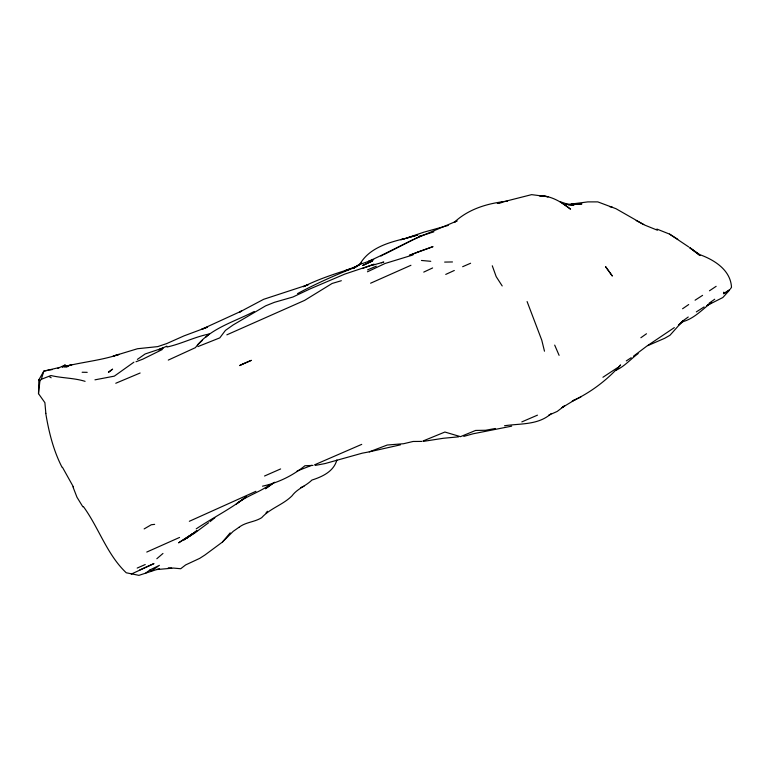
<?xml version="1.0" encoding="UTF-8"?>
<svg xmlns="http://www.w3.org/2000/svg" width="770" height="770" viewBox="0 0 770 770"><rect width="100%" height="100%" fill="white"/><g stroke="black" fill="none" stroke-linecap="round" stroke-linejoin="round"><path stroke-width="1.16" d="M45.854 413.432L44.891 402.662L38.5 393.643L38.856 379.841L43.832 371.101L59.502 367.483M49.068 370.101L43.832 371.101L41.301 379.321L39.934 380.755L38.5 393.643M336.894 459.95C333.728 471.49 322.389 476.717 311.927 480.057C305.834 486.062 297.162 488.758 292.071 495.784C283.071 504.822 270.068 508.325 261.665 517.7C254.658 522.166 245.765 522.012 239.066 527.267M359.417 265.111C368.368 248.219 388.272 242.483 405.597 238.402L400.804 239.72L417.561 235.033M730.345 288.962L731.5 287.316C730.643 270.116 714.444 259.933 699.843 254.658L689.814 247.815L700.007 255.525L690.122 247.796M254.244 311.484C233.984 322.004 209.488 328.54 195.436 347.636L168.284 360.091M230.211 532.84L222.443 542.051L204.868 555.054L199.709 558.365L185.618 564.93L180.719 568.732L173.433 568.077L156.628 569.569L138.927 575.354L126.242 572.774C106.924 554.496 98.955 528.028 83.507 506.737M266.025 512.897L267.459 511.27M688.245 317.009L682.788 320.926L669.977 335.258L664.674 338.3L647.801 345.624M222.443 542.051L233.185 531.358L238.979 527.306M682.788 320.926L678.409 325.113L683.327 321.36M197.466 344.97L202.491 340.273M205.85 337.144L209.199 334.016C194.608 336.865 181.451 343.921 166.955 347.029M156.83 558.741L162.961 553.457M193.53 533.11L178.611 542.821L193.722 533.187M133.903 362.189L114.335 376.145L94.96 379.831M108.628 372.353L112.603 369.138L108.426 372.093M209.989 521.694L214.83 517.787M208.641 522.715L194.733 533.061L186.735 538.066L192.202 534.188M193.443 533.321L183.992 539.914L192.173 534.062M195.08 532.07L196.716 530.809L194.897 532.109M313.005 465.407L304.93 465.744C292.561 475.754 278.095 482.819 262.503 486.178M65.825 366.356L65.065 365.009L62.235 367.117C81.071 362.141 100.591 360.639 119.177 354.383L113.171 356.106L137.503 348.733L157.725 346.615L166.763 343.564L184.001 335.884L207.573 327.086L201.798 329.242L241.655 310.993L239.72 312.043M66.798 366.915L68.597 365.577L71.889 364.73L65.036 366.876M246.217 496.727C230.596 509.047 212.703 517.806 196.225 528.855M246.053 496.843L236.294 504.032C246.188 496.111 258.653 492.598 268.98 485.321M145.703 573.072L150.054 569.887L159.4 565.344L150.718 571.484L150.054 569.887M633.469 356.212L646.935 346.028L674.327 327.616M638.176 353.546C630.582 359.157 624.547 366.462 615.731 370.399L620.591 364.932C607.241 379.976 590.619 392.623 572.254 401.064L580.888 396.964M729.739 289.53L723.511 293.793L723.704 292.186L724.628 293.206L729.556 290.165L722.828 297.528L706.716 305.68M274.505 482.251L265.409 488.748L273.138 483.252M709.17 303.188L714.724 299.232M194.03 532.888L196.764 530.944M640.871 337.741L646.492 333.757M137.387 359.388L145.155 353.969L163.259 347.905L158.649 349.811L166.869 346.144M682.586 308.751L688.698 304.545M66.644 366.915L68.597 365.577L64.699 366.924M617.107 367.945L602.929 377.262M709.488 290.781L716.148 286.315M551.33 413.48C538.365 425.242 520.549 423.365 504.523 425.752M626.308 360.909L631.217 357.704M695.079 300.204L702.596 295.353M696.34 311.889L704.088 306.932M575.354 399.582L562.052 407.609L564.766 405.703L557.172 411.45L548.548 415.28M361.621 262.926L353.642 267.97L356.943 266.536M707.591 304.93L711.596 302.437C702.125 309.559 693.683 319.155 681.768 321.956M144.154 528.913L151.305 524.745L154.645 524.36M239.768 311.975L263.667 299.299L307.942 284.794M41.301 379.321L50.916 375.529C62.206 378.214 73.93 377.878 85.095 381.333M353.093 268.201L359.811 264.466L373.537 259.596M413.625 239.403L384.086 254.466M297.509 293.62C315.941 283.735 335.065 275.102 354.547 267.594L352.939 268.355M380.909 256.054L383.008 254.986M162.355 349.493L142.758 359.186L136.02 361.756M131.304 574.074L153.971 563.582L139.774 569.954M423.741 272.108L432.625 267.95M414.693 238.912L457.091 220.903L454.165 222.424C468.699 208.785 488.084 203.155 507.507 201.182M57.606 368.426L65.065 365.009M445.734 274.409L454.3 270.482M367.463 271.781L384.99 263.513L412.941 254.957M189.343 521.29L255.91 491.318M280.627 468.94L264.534 476.014M537.46 415.155L521.819 421.902M361.727 444.367L314.449 464.878M410.939 265.284L370.591 283.216M146.762 552.061L179.564 537.441M137.185 568.077L145.232 564.535M462.655 266.709L470.605 263.244M226.852 334.834L304.583 300.396L332.13 283.456L341.341 280.723M300.849 487.554L303.977 486.217M115.77 383.258L140.13 373.007M367.56 269.885L376.261 266.199M308.106 284.756L303.37 286.709C318.366 279.173 334.43 273.937 350.408 268.922L344.536 270.896L358.108 265.717M362.285 268.547L374.182 264.245L344.729 274.12L309.973 288.942L292.937 297.008L274.438 302.321L265.64 305.844L233.175 324.93L225.427 330.407L219.787 337.876L197.88 346.606M297.095 471.038L311.658 465.35M422.971 441.017L444.896 432.037L460.489 436.657L475.6 430.44L485.591 430.276L495.312 428.486M373.633 259.567L368.743 261.213C386.829 253.147 404.26 243.686 422.172 235.428L419.005 236.515L433.856 231.847M156.628 569.569L159.563 568.587M511.675 426.156L473.059 433.799L463.781 436.397M315.421 465.388L325.113 463.55L362.256 453.174L369.321 451.836L387.252 445.022L403.634 443.713L413.105 441.47L421.873 441.412M448.275 225.398L423.654 232.242L406.829 238.007L417.667 235.033M372.045 265.323L383.816 262.07L381.342 262.743M400.487 444.829L369.321 451.836M501.568 202.645L497.314 203.338L531.618 194.646L548.163 196.754L539.077 195.628C550.935 195.561 561.542 201.99 570.532 209.171L560.079 201.673L568.366 204.474L573.977 205.109L568.241 204.916M50.117 369.898L52.254 369.571M423.712 441.325L443.424 438.265L458.574 436.84M565.594 204.3L581.928 203.896L572.312 203.915L587.789 201.894L597.79 201.884L615.99 208.709L643.72 224.561M571.282 203.963L572.841 203.886M444.637 262.089L452.471 261.954M82.14 372.257L87.203 372.333M168.255 567.856L171.7 568M609.696 206.658L611.986 206.841L610.947 206.716M421.45 260.462L430.767 261.309M656.877 229.065L669.563 234.109L688.794 246.987M657.426 230.22L644.837 225.138L636.203 220.557M677.735 239.287L669.563 234.109M49.184 376.52L51.157 377.791M38.856 379.841L39.934 380.755M502.194 285.94L496.188 276.632L492.28 265.775M82.862 506.824L76.981 497.256L72.957 486.842M73.323 486.775L62.466 467.313M62.062 467.313C53.409 450.527 48.799 431.816 45.757 413.346M527.094 301.561L541.772 340.176L544.477 351.197M554.689 345.104L559.097 355.345M243.291 363.709L239.614 365.577L251.367 360.341L243.291 363.709M372.362 260.982L362.911 265.429L372.362 260.982M418.206 251.848L409.399 255.332L433.019 246.621L418.206 251.848M605.586 266.67L612.227 275.881L605.586 266.67"/></g></svg>
